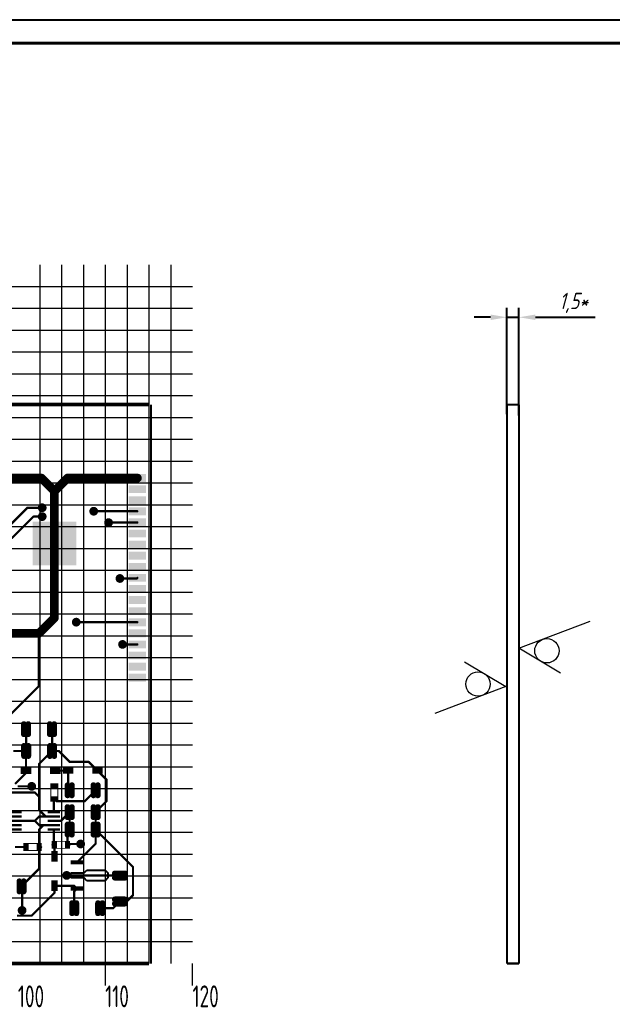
# Model space of a CAD drawing. Extents: x 1752 to 2593, y 74 to 668.
# Drawn here: x 2004.3 to 2131, y 456.5 to 667.6 of the extents above; entities that cross this region are included whole.
import ezdxf

# ---------------------------------------------------------------- set-up
doc = ezdxf.new("R2010")
doc.units = 0
doc.header["$MEASUREMENT"] = 0
doc.layers.get('0').update_dxf_attribs({"linetype": 'CONTINUOUS'})
doc.layers.get('DEFPOINTS').update_dxf_attribs({"linetype": 'CONTINUOUS'})
for name, color, linetype in [('3-размеры', 250, 'CONTINUOUS'), ('BottomSolder', 6, 'CONTINUOUS'), ('KeepOutLayer', 6, 'CONTINUOUS'), ('KONTUR', 7, 'CONTINUOUS'), ('TopLayer', 1, 'CONTINUOUS')]:
    doc.layers.add(name, color=color, linetype=linetype)
doc.layers.add('Основная', color=7, linetype='CONTINUOUS', lineweight=40)
doc.styles.add('ЕСКД', font='eskd15.shx', dxfattribs={"width": 0.8})
doc.styles.add('стиль1', font='romans.shx', dxfattribs={"width": 0.75, "oblique": 15, "height": 3.5})
doc.dimstyles.new('ISO-25', dxfattribs={"dimtxt": 3.5, "dimasz": 3.5, "dimexe": 2, "dimexo": 0, "dimgap": 1, "dimtad": 1, "dimtoh": 1, "dimdec": 0, "dimtxsty": 'Standard', "dimcen": 2.5, "dimadec": 0, "dimazin": 0, "dimtfac": 1, "dimtdec": 0, "dimtmove": 0, "dimatfit": 3, "dimldrblk": 'DOTSMALL', "dimfxl": 1, "dimarcsym": 0})

# ---------------------------------------------------------------- blocks, each defined once
blk = doc.blocks.new('*D142')
at = {"color": 0, "lineweight": -2, "transparency": 16777216}
for p, q in [((2108.47, 583.23), (2108.47, 605.97)), ((2111.04, 583), (2111.04, 605.97)), ((2104.97, 603.97), (2101.47, 603.97)), ((2108.47, 603.97), (2111.04, 603.97)), ((2114.54, 603.97), (2127.34, 603.97))]:
    blk.add_line(p, q, dxfattribs=at)
at = {"color": 0, "transparency": 16777216}
for points in [[(2104.97, 604.55), (2104.97, 603.38), (2108.47, 603.97)], [(2114.54, 604.55), (2114.54, 603.38), (2111.04, 603.97)]]:
    blk.add_solid(points, dxfattribs=at)
at = {"layer": 'DEFPOINTS', "color": 0, "transparency": 16777216}
for p in [(2111.04, 603.97), (2108.47, 583.23), (2111.04, 583)]:
    blk.add_point(p, dxfattribs=at)
at = {"color": 0, "transparency": 16777216, "insert": (2122.69, 607.05), "char_height": 3.5, "attachment_point": 5, "style": 'стиль1'}
blk.add_mtext('1,5*', dxfattribs=at)
blk = doc.blocks.new('_DotSmall')
at = {"color": 0, "linetype": 'ByBlock', "const_width": 0.5}
blk.add_lwpolyline([(-0.0625, 0, 1), (0.0625, 0, 1)], format="xyb", close=True, dxfattribs=at)
blk = doc.blocks.new('CAP3216X125N_10')
at = {"layer": 'TopLayer', "const_width": 0.31}
for points in [[(-1.9, 0.6, 1), (-1.59, 0.6, 1)], [(-1.38, 0.6, 1), (-1.07, 0.6, 1)], [(1.07, 0.6, 1), (1.38, 0.6, 1)], [(1.59, 0.6, 1), (1.9, 0.6, 1)], [(-1.9, -0.6, 1), (-1.59, -0.6, 1)], [(-1.38, -0.6, 1), (-1.07, -0.6, 1)], [(1.07, -0.6, 1), (1.38, -0.6, 1)], [(1.59, -0.6, 1), (1.9, -0.6, 1)]]:
    blk.add_lwpolyline(points, format="xyb", close=True, dxfattribs=at)
at = {"layer": 'TopLayer'}
for points in [[(-0.91, -0.6), (-0.91, 0.6), (-2.06, -0.6), (-2.06, 0.6)], [(-1.22, -0.91), (-1.22, 0.91), (-1.75, -0.91), (-1.75, 0.91)], [(2.06, -0.6), (2.06, 0.6), (0.91, -0.6), (0.91, 0.6)], [(1.75, -0.91), (1.75, 0.91), (1.22, -0.91), (1.22, 0.91)]]:
    blk.add_solid(points, dxfattribs=at)
blk = doc.blocks.new('CAP3216X125N_14')
at = {"layer": 'TopLayer', "const_width": 0.31}
for points in [[(-1.9, 0.6, 1), (-1.59, 0.6, 1)], [(-1.38, 0.6, 1), (-1.07, 0.6, 1)], [(1.07, 0.6, 1), (1.38, 0.6, 1)], [(1.59, 0.6, 1), (1.9, 0.6, 1)], [(-1.9, -0.6, 1), (-1.59, -0.6, 1)], [(-1.38, -0.6, 1), (-1.07, -0.6, 1)], [(1.07, -0.6, 1), (1.38, -0.6, 1)], [(1.59, -0.6, 1), (1.9, -0.6, 1)]]:
    blk.add_lwpolyline(points, format="xyb", close=True, dxfattribs=at)
at = {"layer": 'TopLayer'}
for points in [[(-0.91, -0.6), (-0.91, 0.6), (-2.06, -0.6), (-2.06, 0.6)], [(-1.22, -0.91), (-1.22, 0.91), (-1.75, -0.91), (-1.75, 0.91)], [(2.06, -0.6), (2.06, 0.6), (0.91, -0.6), (0.91, 0.6)], [(1.75, -0.91), (1.75, 0.91), (1.22, -0.91), (1.22, 0.91)]]:
    blk.add_solid(points, dxfattribs=at)
blk = doc.blocks.new('CAP3216X125N_20')
at = {"layer": 'TopLayer', "const_width": 0.31}
for points in [[(-1.9, 0.6, 1), (-1.59, 0.6, 1)], [(-1.38, 0.6, 1), (-1.07, 0.6, 1)], [(1.07, 0.6, 1), (1.38, 0.6, 1)], [(1.59, 0.6, 1), (1.9, 0.6, 1)], [(-1.9, -0.6, 1), (-1.59, -0.6, 1)], [(-1.38, -0.6, 1), (-1.07, -0.6, 1)], [(1.07, -0.6, 1), (1.38, -0.6, 1)], [(1.59, -0.6, 1), (1.9, -0.6, 1)]]:
    blk.add_lwpolyline(points, format="xyb", close=True, dxfattribs=at)
at = {"layer": 'TopLayer'}
for points in [[(-0.91, -0.6), (-0.91, 0.6), (-2.06, -0.6), (-2.06, 0.6)], [(-1.22, -0.91), (-1.22, 0.91), (-1.75, -0.91), (-1.75, 0.91)], [(2.06, -0.6), (2.06, 0.6), (0.91, -0.6), (0.91, 0.6)], [(1.75, -0.91), (1.75, 0.91), (1.22, -0.91), (1.22, 0.91)]]:
    blk.add_solid(points, dxfattribs=at)
blk = doc.blocks.new('CAP3216X125N_27')
at = {"layer": 'TopLayer', "const_width": 0.31}
for points in [[(-1.9, 0.6, 1), (-1.59, 0.6, 1)], [(-1.38, 0.6, 1), (-1.07, 0.6, 1)], [(1.07, 0.6, 1), (1.38, 0.6, 1)], [(1.59, 0.6, 1), (1.9, 0.6, 1)], [(-1.9, -0.6, 1), (-1.59, -0.6, 1)], [(-1.38, -0.6, 1), (-1.07, -0.6, 1)], [(1.07, -0.6, 1), (1.38, -0.6, 1)], [(1.59, -0.6, 1), (1.9, -0.6, 1)]]:
    blk.add_lwpolyline(points, format="xyb", close=True, dxfattribs=at)
at = {"layer": 'TopLayer'}
for points in [[(-0.91, -0.6), (-0.91, 0.6), (-2.06, -0.6), (-2.06, 0.6)], [(-1.22, -0.91), (-1.22, 0.91), (-1.75, -0.91), (-1.75, 0.91)], [(2.06, -0.6), (2.06, 0.6), (0.91, -0.6), (0.91, 0.6)], [(1.75, -0.91), (1.75, 0.91), (1.22, -0.91), (1.22, 0.91)]]:
    blk.add_solid(points, dxfattribs=at)
blk = doc.blocks.new('CAP3216X125N_28')
at = {"layer": 'TopLayer', "const_width": 0.31}
for points in [[(-1.9, 0.6, 1), (-1.59, 0.6, 1)], [(-1.38, 0.6, 1), (-1.07, 0.6, 1)], [(1.07, 0.6, 1), (1.38, 0.6, 1)], [(1.59, 0.6, 1), (1.9, 0.6, 1)], [(-1.9, -0.6, 1), (-1.59, -0.6, 1)], [(-1.38, -0.6, 1), (-1.07, -0.6, 1)], [(1.07, -0.6, 1), (1.38, -0.6, 1)], [(1.59, -0.6, 1), (1.9, -0.6, 1)]]:
    blk.add_lwpolyline(points, format="xyb", close=True, dxfattribs=at)
at = {"layer": 'TopLayer'}
for points in [[(-0.91, -0.6), (-0.91, 0.6), (-2.06, -0.6), (-2.06, 0.6)], [(-1.22, -0.91), (-1.22, 0.91), (-1.75, -0.91), (-1.75, 0.91)], [(2.06, -0.6), (2.06, 0.6), (0.91, -0.6), (0.91, 0.6)], [(1.75, -0.91), (1.75, 0.91), (1.22, -0.91), (1.22, 0.91)]]:
    blk.add_solid(points, dxfattribs=at)
blk = doc.blocks.new('CAP3216X125N_33')
at = {"layer": 'TopLayer', "const_width": 0.31}
for points in [[(-1.9, 0.6, 1), (-1.59, 0.6, 1)], [(-1.38, 0.6, 1), (-1.07, 0.6, 1)], [(1.07, 0.6, 1), (1.38, 0.6, 1)], [(1.59, 0.6, 1), (1.9, 0.6, 1)], [(-1.9, -0.6, 1), (-1.59, -0.6, 1)], [(-1.38, -0.6, 1), (-1.07, -0.6, 1)], [(1.07, -0.6, 1), (1.38, -0.6, 1)], [(1.59, -0.6, 1), (1.9, -0.6, 1)]]:
    blk.add_lwpolyline(points, format="xyb", close=True, dxfattribs=at)
at = {"layer": 'TopLayer'}
for points in [[(-0.91, -0.6), (-0.91, 0.6), (-2.06, -0.6), (-2.06, 0.6)], [(-1.22, -0.91), (-1.22, 0.91), (-1.75, -0.91), (-1.75, 0.91)], [(2.06, -0.6), (2.06, 0.6), (0.91, -0.6), (0.91, 0.6)], [(1.75, -0.91), (1.75, 0.91), (1.22, -0.91), (1.22, 0.91)]]:
    blk.add_solid(points, dxfattribs=at)
blk = doc.blocks.new('CAP3216X125N_34')
at = {"layer": 'TopLayer', "const_width": 0.31}
for points in [[(-1.9, 0.6, 1), (-1.59, 0.6, 1)], [(-1.38, 0.6, 1), (-1.07, 0.6, 1)], [(1.07, 0.6, 1), (1.38, 0.6, 1)], [(1.59, 0.6, 1), (1.9, 0.6, 1)], [(-1.9, -0.6, 1), (-1.59, -0.6, 1)], [(-1.38, -0.6, 1), (-1.07, -0.6, 1)], [(1.07, -0.6, 1), (1.38, -0.6, 1)], [(1.59, -0.6, 1), (1.9, -0.6, 1)]]:
    blk.add_lwpolyline(points, format="xyb", close=True, dxfattribs=at)
at = {"layer": 'TopLayer'}
for points in [[(-0.91, -0.6), (-0.91, 0.6), (-2.06, -0.6), (-2.06, 0.6)], [(-1.22, -0.91), (-1.22, 0.91), (-1.75, -0.91), (-1.75, 0.91)], [(2.06, -0.6), (2.06, 0.6), (0.91, -0.6), (0.91, 0.6)], [(1.75, -0.91), (1.75, 0.91), (1.22, -0.91), (1.22, 0.91)]]:
    blk.add_solid(points, dxfattribs=at)
blk = doc.blocks.new('CAP3216X125N_36')
at = {"layer": 'TopLayer', "const_width": 0.31}
for points in [[(-1.9, 0.6, 1), (-1.59, 0.6, 1)], [(-1.38, 0.6, 1), (-1.07, 0.6, 1)], [(1.07, 0.6, 1), (1.38, 0.6, 1)], [(1.59, 0.6, 1), (1.9, 0.6, 1)], [(-1.9, -0.6, 1), (-1.59, -0.6, 1)], [(-1.38, -0.6, 1), (-1.07, -0.6, 1)], [(1.07, -0.6, 1), (1.38, -0.6, 1)], [(1.59, -0.6, 1), (1.9, -0.6, 1)]]:
    blk.add_lwpolyline(points, format="xyb", close=True, dxfattribs=at)
at = {"layer": 'TopLayer'}
for points in [[(-0.91, -0.6), (-0.91, 0.6), (-2.06, -0.6), (-2.06, 0.6)], [(-1.22, -0.91), (-1.22, 0.91), (-1.75, -0.91), (-1.75, 0.91)], [(2.06, -0.6), (2.06, 0.6), (0.91, -0.6), (0.91, 0.6)], [(1.75, -0.91), (1.75, 0.91), (1.22, -0.91), (1.22, 0.91)]]:
    blk.add_solid(points, dxfattribs=at)
blk = doc.blocks.new('REG_MCP1702T_3302E_MB_49')
at = {"layer": 'TopLayer'}
for p, q in [((-2.13, -0.28), (-2.13, 0.28)), ((-2.13, 0.28), (-0.6, 0.28)), ((-0.6, 0.28), (-0.28, 0.6)), ((-0.28, 0.6), (1.81, 0.6)), ((1.81, 0.6), (2.12, 0.28)), ((2.12, 0.28), (2.12, -0.28)), ((-0.6, -0.28), (-2.13, -0.28)), ((-0.28, -0.6), (-0.6, -0.28)), ((1.81, -0.6), (-0.28, -0.6)), ((2.12, -0.28), (1.81, -0.6))]:
    blk.add_line(p, q, dxfattribs=at)
for points in [[(-2.13, 1.74), (-2.13, 1.26), (-0.73, 1.74), (-0.73, 1.26)], [(-2.13, 0.28), (-2.13, -0.28), (-0.6, 0.28), (-0.6, -0.28)], [(-2.13, -1.26), (-2.13, -1.74), (-0.73, -1.26), (-0.73, -1.74)]]:
    blk.add_solid(points, dxfattribs=at)
blk = doc.blocks.new('XCVR_ESP32_WROVER_53')
at = {"layer": 'TopLayer'}
for points in [[(-9.5, 7.81), (-7.5, 7.81), (-9.5, 8.71), (-7.5, 8.71)], [(7.5, 7.81), (9.5, 7.81), (7.5, 8.71), (9.5, 8.71)], [(-9.5, 6.54), (-7.5, 6.54), (-9.5, 7.44), (-7.5, 7.44)], [(7.5, 6.54), (9.5, 6.54), (7.5, 7.44), (9.5, 7.44)], [(-9.5, 5.27), (-7.5, 5.27), (-9.5, 6.17), (-7.5, 6.17)], [(7.5, 5.27), (9.5, 5.27), (7.5, 6.17), (9.5, 6.17)], [(-9.5, 4), (-7.5, 4), (-9.5, 4.9), (-7.5, 4.9)], [(7.5, 4), (9.5, 4), (7.5, 4.9), (9.5, 4.9)], [(-9.5, 2.73), (-7.5, 2.73), (-9.5, 3.63), (-7.5, 3.63)], [(7.5, 2.73), (9.5, 2.73), (7.5, 3.63), (9.5, 3.63)], [(-9.5, 1.46), (-7.5, 1.46), (-9.5, 2.36), (-7.5, 2.36)], [(-3.5, -1.74), (1.5, -1.74), (-3.5, 3.26), (1.5, 3.26)], [(7.5, 1.46), (9.5, 1.46), (7.5, 2.36), (9.5, 2.36)], [(-9.5, 0.19), (-7.5, 0.19), (-9.5, 1.09), (-7.5, 1.09)], [(7.5, 0.19), (9.5, 0.19), (7.5, 1.09), (9.5, 1.09)], [(-9.5, -1.08), (-7.5, -1.08), (-9.5, -0.18), (-7.5, -0.18)], [(7.5, -1.08), (9.5, -1.08), (7.5, -0.18), (9.5, -0.18)], [(-9.5, -2.35), (-7.5, -2.35), (-9.5, -1.45), (-7.5, -1.45)], [(7.5, -2.35), (9.5, -2.35), (7.5, -1.45), (9.5, -1.45)], [(-9.5, -3.62), (-7.5, -3.62), (-9.5, -2.72), (-7.5, -2.72)], [(7.5, -3.62), (9.5, -3.62), (7.5, -2.72), (9.5, -2.72)], [(-9.5, -4.89), (-7.5, -4.89), (-9.5, -3.99), (-7.5, -3.99)], [(7.5, -4.89), (9.5, -4.89), (7.5, -3.99), (9.5, -3.99)], [(-9.5, -6.16), (-7.5, -6.16), (-9.5, -5.26), (-7.5, -5.26)], [(7.5, -6.16), (9.5, -6.16), (7.5, -5.26), (9.5, -5.26)], [(-9.5, -7.43), (-7.5, -7.43), (-9.5, -6.53), (-7.5, -6.53)], [(7.5, -7.43), (9.5, -7.43), (7.5, -6.53), (9.5, -6.53)], [(-9.5, -8.7), (-7.5, -8.7), (-9.5, -7.8), (-7.5, -7.8)], [(7.5, -8.7), (9.5, -8.7), (7.5, -7.8), (9.5, -7.8)], [(-9.5, -9.97), (-7.5, -9.97), (-9.5, -9.07), (-7.5, -9.07)], [(7.5, -9.97), (9.5, -9.97), (7.5, -9.07), (9.5, -9.07)], [(-9.5, -11.24), (-7.5, -11.24), (-9.5, -10.34), (-7.5, -10.34)], [(7.5, -11.24), (9.5, -11.24), (7.5, -10.34), (9.5, -10.34)], [(-9.5, -12.51), (-7.5, -12.51), (-9.5, -11.61), (-7.5, -11.61)], [(7.5, -12.51), (9.5, -12.51), (7.5, -11.61), (9.5, -11.61)], [(-9.5, -13.78), (-7.5, -13.78), (-9.5, -12.88), (-7.5, -12.88)], [(7.5, -13.78), (9.5, -13.78), (7.5, -12.88), (9.5, -12.88)], [(-9.5, -15.05), (-7.5, -15.05), (-9.5, -14.15), (-7.5, -14.15)], [(7.5, -15.05), (9.5, -15.05), (7.5, -14.15), (9.5, -14.15)]]:
    blk.add_solid(points, dxfattribs=at)
blk = doc.blocks.new('MSOP_10_MS_55')
at = {"layer": 'TopLayer'}
for points in [[(-2.88, 0.86), (-1.49, 0.86), (-2.88, 1.14), (-1.49, 1.14)], [(1.49, 0.86), (2.88, 0.86), (1.49, 1.14), (2.88, 1.14)], [(-2.88, 0.36), (-1.49, 0.36), (-2.88, 0.64), (-1.49, 0.64)], [(-2.88, -0.14), (-1.49, -0.14), (-2.88, 0.14), (-1.49, 0.14)], [(1.49, 0.36), (2.88, 0.36), (1.49, 0.64), (2.88, 0.64)], [(1.49, -0.14), (2.88, -0.14), (1.49, 0.14), (2.88, 0.14)], [(-2.88, -0.64), (-1.49, -0.64), (-2.88, -0.36), (-1.49, -0.36)], [(-2.88, -1.14), (-1.49, -1.14), (-2.88, -0.86), (-1.49, -0.86)], [(1.49, -0.64), (2.88, -0.64), (1.49, -0.36), (2.88, -0.36)], [(1.49, -1.14), (2.88, -1.14), (1.49, -0.86), (2.88, -0.86)]]:
    blk.add_solid(points, dxfattribs=at)
blk = doc.blocks.new('___0603_64')
at = {"layer": 'KeepOutLayer', "const_width": 0.1}
for points in [[(-0.8, -0.4), (-0.8, 0.4)], [(0.8, 0.4), (-0.8, 0.4)], [(0.8, -0.4), (0.8, 0.4)], [(0.8, -0.4), (-0.8, -0.4)]]:
    blk.add_lwpolyline(points, dxfattribs=at)
at = {"layer": 'KeepOutLayer', "const_width": 0.05}
for points in [[(-0.83, 0.4, 1), (-0.78, 0.4, 1)], [(-0.83, 0.4, 1), (-0.78, 0.4, 1)], [(0.77, 0.4, 1), (0.82, 0.4, 1)], [(0.77, 0.4, 1), (0.82, 0.4, 1)], [(-0.83, -0.4, 1), (-0.78, -0.4, 1)], [(-0.83, -0.4, 1), (-0.78, -0.4, 1)], [(0.77, -0.4, 1), (0.82, -0.4, 1)], [(0.77, -0.4, 1), (0.82, -0.4, 1)]]:
    blk.add_lwpolyline(points, format="xyb", close=True, dxfattribs=at)
at = {"layer": 'TopLayer'}
for points in [[(-1.05, -0.45), (-0.45, -0.45), (-1.05, 0.45), (-0.45, 0.45)], [(0.45, -0.45), (1.05, -0.45), (0.45, 0.45), (1.05, 0.45)]]:
    blk.add_solid(points, dxfattribs=at)
blk = doc.blocks.new('___0603_67')
at = {"layer": 'KeepOutLayer', "const_width": 0.1}
for points in [[(-0.8, 0.4), (-0.8, -0.4)], [(0.8, 0.4), (-0.8, 0.4)], [(0.8, 0.4), (0.8, -0.4)], [(0.8, -0.4), (-0.8, -0.4)]]:
    blk.add_lwpolyline(points, dxfattribs=at)
at = {"layer": 'KeepOutLayer', "const_width": 0.05}
for points in [[(-0.82, 0.4, 1), (-0.77, 0.4, 1)], [(-0.82, 0.4, 1), (-0.77, 0.4, 1)], [(0.78, 0.4, 1), (0.83, 0.4, 1)], [(0.78, 0.4, 1), (0.83, 0.4, 1)], [(-0.82, -0.4, 1), (-0.77, -0.4, 1)], [(-0.82, -0.4, 1), (-0.77, -0.4, 1)], [(0.78, -0.4, 1), (0.83, -0.4, 1)], [(0.78, -0.4, 1), (0.83, -0.4, 1)]]:
    blk.add_lwpolyline(points, format="xyb", close=True, dxfattribs=at)
at = {"layer": 'TopLayer'}
for points in [[(-1.05, -0.45), (-0.45, -0.45), (-1.05, 0.45), (-0.45, 0.45)], [(0.45, -0.45), (1.05, -0.45), (0.45, 0.45), (1.05, 0.45)]]:
    blk.add_solid(points, dxfattribs=at)
blk = doc.blocks.new('___0603_77')
at = {"layer": 'KeepOutLayer', "const_width": 0.1}
for points in [[(-0.8, -0.4), (-0.8, 0.4)], [(-0.8, 0.4), (0.8, 0.4)], [(0.8, -0.4), (0.8, 0.4)], [(-0.8, -0.4), (0.8, -0.4)]]:
    blk.add_lwpolyline(points, dxfattribs=at)
at = {"layer": 'KeepOutLayer', "const_width": 0.05}
for points in [[(-0.83, 0.4, 1), (-0.78, 0.4, 1)], [(-0.83, 0.4, 1), (-0.78, 0.4, 1)], [(0.77, 0.4, 1), (0.82, 0.4, 1)], [(0.77, 0.4, 1), (0.82, 0.4, 1)], [(-0.83, -0.4, 1), (-0.78, -0.4, 1)], [(-0.83, -0.4, 1), (-0.78, -0.4, 1)], [(0.77, -0.4, 1), (0.82, -0.4, 1)], [(0.77, -0.4, 1), (0.82, -0.4, 1)]]:
    blk.add_lwpolyline(points, format="xyb", close=True, dxfattribs=at)
at = {"layer": 'TopLayer'}
for points in [[(-1.05, -0.45), (-0.45, -0.45), (-1.05, 0.45), (-0.45, 0.45)], [(0.45, -0.45), (1.05, -0.45), (0.45, 0.45), (1.05, 0.45)]]:
    blk.add_solid(points, dxfattribs=at)
blk = doc.blocks.new('SOD3715X145N_109')
at = {"layer": 'TopLayer'}
for points in [[(-2.29, -0.37), (-1.08, -0.37), (-2.29, 0.36), (-1.08, 0.36)], [(1.07, -0.37), (2.28, -0.37), (1.07, 0.36), (2.28, 0.36)]]:
    blk.add_solid(points, dxfattribs=at)
blk = doc.blocks.new('SOD3715X145N_110')
at = {"layer": 'TopLayer'}
for points in [[(-2.29, -0.37), (-1.08, -0.37), (-2.29, 0.36), (-1.08, 0.36)], [(1.07, -0.37), (2.28, -0.37), (1.07, 0.36), (2.28, 0.36)]]:
    blk.add_solid(points, dxfattribs=at)
blk = doc.blocks.new('SOD3715X145N_111')
at = {"layer": 'TopLayer'}
for points in [[(-2.28, -0.36), (-1.07, -0.36), (-2.28, 0.37), (-1.07, 0.37)], [(1.08, -0.36), (2.29, -0.36), (1.08, 0.37), (2.29, 0.37)]]:
    blk.add_solid(points, dxfattribs=at)

msp = doc.modelspace()

# ---------------------------------------------------------------- linework, layer by layer
at = {"lineweight": 9}
for p, q in [((2008.57, 615.167), (2008.57, 465.809)), ((2013.237, 615.167), (2013.237, 465.809)), ((2017.905, 615.167), (2017.905, 465.809)), ((2022.572, 615.167), (2022.572, 461.142)), ((2027.24, 615.167), (2027.24, 465.809)), ((2031.907, 615.167), (2031.907, 465.809)), ((2036.575, 615.167), (2036.575, 465.809)), ((2041.242, 610.5), (1854.544, 610.5)), ((2041.242, 605.833), (1854.544, 605.833)), ((2041.242, 601.165), (1854.544, 601.165)), ((2041.242, 596.498), (1849.877, 596.498)), ((2041.242, 591.83), (1854.544, 591.83)), ((2041.242, 587.163), (1854.544, 587.163)), ((2041.242, 582.495), (1854.544, 582.495)), ((2041.242, 577.828), (1849.877, 577.828)), ((2041.242, 573.16), (1854.544, 573.16)), ((2041.242, 568.493), (1854.544, 568.493)), ((2041.242, 563.826), (1854.544, 563.826)), ((2041.242, 559.158), (1849.877, 559.158)), ((2041.242, 554.491), (1854.544, 554.491)), ((2041.242, 549.823), (1854.544, 549.823)), ((2041.242, 545.156), (1854.544, 545.156)), ((2041.242, 540.488), (1849.877, 540.488)), ((2041.242, 535.821), (1854.544, 535.821)), ((2041.242, 531.153), (1854.544, 531.153)), ((2041.242, 526.486), (1854.544, 526.486)), ((2041.242, 521.819), (1849.877, 521.819)), ((2041.242, 517.151), (1854.544, 517.151)), ((2041.242, 512.484), (1854.544, 512.484)), ((2041.242, 507.816), (1854.544, 507.816)), ((2041.242, 503.149), (1849.877, 503.149)), ((2041.242, 498.481), (1854.544, 498.481)), ((2041.242, 493.814), (1854.544, 493.814)), ((2041.242, 489.146), (1854.544, 489.146)), ((2041.242, 484.479), (1849.877, 484.479)), ((2041.242, 479.812), (1854.544, 479.812)), ((2041.242, 475.144), (1854.544, 475.144)), ((2041.242, 470.477), (1854.544, 470.477)), ((2041.242, 461.142), (2041.242, 465.809))]:
    msp.add_line(p, q, dxfattribs=at)
at = {"layer": '3-размеры', "lineweight": 9}
for p, q in [((2111.038, 533.211), (2126.247, 538.977)), ((2119.902, 527.916), (2111.038, 533.211)), ((2099.374, 530.322), (2108.237, 525.027)), ((2108.237, 525.027), (2093.028, 519.261))]:
    msp.add_line(p, q, dxfattribs=at)
for centre in [(2117.007, 532.68), (2102.269, 525.558)]:
    msp.add_circle(centre, 2.6, dxfattribs=at)
at = {"layer": 'BottomSolder', "const_width": 0.936}
for points in [[(2008.64, 563.252, 1), (2009.577, 563.252, 1)], [(2008.64, 561.358, 1), (2009.577, 561.358, 1)], [(2019.656, 562.505, 1), (2020.592, 562.505, 1)], [(2022.829, 560.078, 1), (2023.766, 560.078, 1)], [(2025.257, 548.129, 1), (2026.193, 548.129, 1)], [(2015.922, 538.794, 1), (2016.858, 538.794, 1)], [(2025.817, 534.033, 1), (2026.753, 534.033, 1)], [(2006.4, 503.695, 1), (2007.337, 503.695, 1)], [(2016.855, 491.373, 1), (2017.792, 491.373, 1)], [(2013.868, 484.652, 1), (2014.805, 484.652, 1)], [(2004.346, 477.184, 1), (2005.283, 477.184, 1)]]:
    msp.add_lwpolyline(points, format="xyb", close=True, dxfattribs=at)
at = {"layer": 'KeepOutLayer', "lineweight": 50}
for p, q in [((1817.442, 585.296), (2031.907, 585.296)), ((1817.442, 465.809), (2031.907, 465.809))]:
    msp.add_line(p, q, dxfattribs=at)
at = {"layer": 'KeepOutLayer', "lineweight": 50, "const_width": 0.474}
msp.add_lwpolyline([(2032.381, 465.809), (2032.381, 585.296)], dxfattribs=at)
at = {"layer": 'KeepOutLayer', "const_width": 0.474}
for points in [[(2108.475, 465.809), (2108.475, 585.296)], [(2108.475, 585.296), (2111.038, 585.296)], [(2111.038, 465.809), (2111.038, 585.296)], [(2108.475, 465.809), (2111.038, 465.809)]]:
    msp.add_lwpolyline(points, dxfattribs=at)
at = {"layer": 'KONTUR'}
msp.add_line((1751.538, 667.57), (2592.538, 667.57), dxfattribs=at)
at = {"layer": 'TopLayer'}
for points, const_width in [([(1997.72, 569.599), (2008.922, 569.599)], 1.867), ([(2008.922, 569.599), (2011.722, 566.799)], 1.867), ([(2011.722, 566.799), (2014.523, 569.599)], 1.867), ([(2014.523, 569.599), (2029.459, 569.599)], 1.867), ([(2029.459, 569.599), (2029.459, 569.599)], 0.474), ([(2011.722, 555.597), (2011.722, 566.799)], 1.867), ([(2000.894, 558.211), (2005.935, 563.252)], 0.474), ([(2002.574, 556.717), (2007.215, 561.358)], 0.474), ([(2005.935, 563.252), (2009.109, 563.252)], 0.474), ([(2007.215, 561.358), (2009.109, 561.358)], 0.474), ([(2020.124, 562.505), (2029.44, 562.505)], 0.474), ([(2029.44, 562.505), (2029.459, 562.486)], 0.474), ([(2023.298, 560.078), (2029.421, 560.078)], 0.474), ([(2029.421, 560.078), (2029.459, 560.115)], 0.474), ([(2011.722, 539.728), (2011.722, 555.597)], 1.867), ([(2025.725, 548.129), (2029.328, 548.129)], 0.474), ([(2029.328, 548.129), (2029.459, 548.26)], 0.474), ([(2008.399, 536.405), (2011.722, 539.728)], 1.867), ([(2016.39, 538.794), (2029.44, 538.794)], 0.474), ([(2029.44, 538.794), (2029.459, 538.776)], 0.474), ([(1997.72, 536.405), (2008.399, 536.405)], 1.867), ([(2008.399, 525.109), (2008.399, 536.405)], 0.474), ([(2026.285, 534.033), (2029.459, 534.033)], 0.474), ([(1999.214, 515.924), (2008.399, 525.109)], 0.474), ([(2005.655, 515.924), (2005.683, 515.896)], 0.474), ([(2005.683, 511.256), (2005.683, 515.896)], 0.474), ([(2011.2, 515.924), (2011.228, 515.896)], 0.474), ([(2011.228, 511.256), (2011.228, 515.896)], 0.474), ([(2002.966, 511.256), (2005.683, 511.256)], 0.474), ([(2005.655, 511.228), (2005.683, 511.256)], 0.474), ([(2005.655, 507.056), (2005.655, 511.228)], 0.474), ([(2008.456, 508.485), (2011.228, 511.256)], 0.474), ([(2011.228, 511.256), (2012.656, 511.256)], 0.474), ([(2012.656, 511.256), (2014.99, 508.923)], 0.474), ([(2014.99, 508.923), (2019.06, 508.923)], 0.474), ([(2019.06, 508.923), (2020.927, 507.056)], 0.474), ([(2003.321, 504.212), (2005.655, 506.546)], 0.474), ([(2005.655, 506.546), (2005.655, 507.056)], 0.474), ([(2008.456, 498.654), (2008.456, 508.485)], 0.474), ([(2011.928, 507.056), (2014.654, 507.056)], 0.474), ([(2014.654, 503.191), (2014.654, 507.056)], 0.474), ([(2020.927, 507.056), (2022.868, 505.114)], 0.474), ([(2008.455, 501.455), (2008.455, 505.842)], 0.474), ([(2022.868, 500.521), (2022.868, 505.114)], 0.474), ([(2001.921, 502.388), (2007.522, 502.388)], 0.474), ([(2003.838, 503.695), (2006.868, 503.695)], 0.474), ([(2007.522, 502.388), (2008.455, 501.455)], 0.474), ([(2014.654, 503.191), (2014.99, 502.855)], 0.474), ([(2018.201, 500.521), (2020.535, 502.855)], 0.474), ([(2011.6, 500.442), (2011.722, 500.564)], 0.474), ([(2011.6, 498.189), (2011.6, 500.442)], 0.474), ([(2011.722, 500.988), (2012.189, 500.521)], 0.474), ([(2012.189, 500.521), (2018.201, 500.521)], 0.474), ([(2020.535, 498.187), (2022.868, 500.521)], 0.474), ([(2008.456, 498.654), (2009.855, 497.255)], 0.474), ([(2008.739, 498.371), (2009.855, 497.255)], 0.474), ([(2013.123, 496.32), (2014.99, 498.187)], 0.474), ([(2014.99, 494.454), (2014.99, 498.187)], 0.474), ([(2020.535, 494.454), (2020.535, 498.187)], 0.474), ([(2003.444, 496.32), (2007.522, 496.32)], 0.474), ([(2007.522, 496.32), (2008.456, 497.255)], 0.474), ([(2007.522, 496.32), (2007.522, 496.32)], 0.474), ([(2007.522, 496.32), (2008.456, 495.386)], 0.474), ([(2008.456, 497.255), (2009.855, 497.255)], 0.474), ([(2009.855, 497.255), (2011.6, 497.255)], 0.474), ([(2009.855, 497.255), (2009.855, 497.254)], 0.474), ([(2009.855, 497.255), (2009.855, 497.255)], 0.474), ([(2009.855, 497.255), (2009.855, 497.254)], 0.474), ([(2011.6, 496.32), (2013.123, 496.32)], 0.474), ([(2008.455, 494.453), (2009.389, 495.386)], 0.474), ([(2008.455, 490.72), (2008.455, 494.453)], 0.474), ([(2008.456, 495.386), (2009.389, 495.386)], 0.474), ([(2009.389, 495.386), (2011.6, 495.386)], 0.474), ([(2011.6, 491.488), (2011.6, 494.452)], 0.474), ([(2014.523, 493.987), (2014.99, 494.454)], 0.474), ([(2014.523, 491.186), (2014.523, 493.987)], 0.474), ([(2020.535, 494.454), (2028.525, 486.463)], 0.474), ([(2020.535, 491.457), (2020.535, 494.454)], 0.474), ([(2003.321, 490.72), (2005.655, 490.72)], 0.474), ([(2008.455, 490.296), (2008.667, 490.508)], 0.474), ([(2008.455, 486.08), (2008.455, 490.296)], 0.474), ([(2008.667, 490.508), (2008.879, 490.72)], 0.474), ([(2008.667, 490.508), (2008.667, 490.508)], 0.474), ([(2011.299, 491.186), (2011.51, 491.398)], 0.474), ([(2011.299, 491.186), (2011.51, 491.398)], 0.474), ([(2011.299, 491.186), (2011.51, 491.398)], 0.474), ([(2011.299, 491.186), (2011.511, 490.974)], 0.474), ([(2011.299, 491.186), (2011.511, 490.974)], 0.474), ([(2011.299, 491.186), (2011.511, 490.974)], 0.474), ([(2011.51, 491.398), (2011.6, 491.488)], 0.474), ([(2011.51, 491.398), (2011.6, 491.488)], 0.474), ([(2011.51, 491.398), (2011.6, 491.488)], 0.474), ([(2011.511, 490.974), (2011.722, 490.763)], 0.474), ([(2011.722, 490.763), (2011.722, 491.186)], 0.474), ([(2011.722, 488.722), (2011.722, 490.763)], 0.474), ([(2011.722, 489.93), (2011.722, 490.763)], 0.474), ([(2011.722, 490.763), (2011.722, 490.763)], 0.474), ([(2014.947, 491.186), (2015.133, 491.373)], 0.474), ([(2015.133, 491.373), (2017.323, 491.373)], 0.474), ([(2016.53, 487.452), (2020.535, 491.457)], 0.474), ([(2004.693, 482.318), (2008.455, 486.08)], 0.474), ([(2028.525, 480.451), (2028.525, 486.463)], 0.474), ([(2014.336, 484.652), (2016.642, 484.652)], 0.474), ([(2016.642, 484.652), (2025.697, 484.652)], 0.474), ([(2025.697, 484.652), (2025.725, 484.624)], 0.474), ([(2004.693, 482.318), (2004.815, 482.197)], 0.474), ([(2004.815, 477.184), (2004.815, 482.197)], 0.474), ([(2011.722, 482.449), (2015.933, 482.449)], 0.474), ([(2011.722, 480.918), (2011.722, 482.449)], 0.474), ([(2015.933, 482.449), (2016.53, 481.851)], 0.474), ([(2015.951, 481.273), (2016.53, 481.851)], 0.474), ([(2015.951, 477.651), (2015.951, 481.273)], 0.474), ([(2006.868, 476.064), (2011.722, 480.918)], 0.474), ([(2025.865, 478.397), (2026.546, 479.079)], 0.474), ([(2026.546, 479.079), (2027.153, 479.079)], 0.474), ([(2027.153, 479.079), (2028.525, 480.451)], 0.474), ([(2021.496, 477.651), (2024.297, 477.651)], 0.474), ([(2024.297, 477.651), (2025.043, 478.397)], 0.474), ([(2025.043, 478.397), (2025.865, 478.397)], 0.474), ([(2003.694, 476.064), (2006.868, 476.064)], 0.474)]:
    msp.add_lwpolyline(points, dxfattribs=dict(at, const_width=const_width))
for points, const_width in [([(2008.455, 569.599, 1), (2009.389, 569.599, 1)], 0.933), ([(2008.455, 569.599, 1), (2009.389, 569.599, 1)], 0.933), ([(2014.056, 569.599, 1), (2014.99, 569.599, 1)], 0.933), ([(2014.056, 569.599, 1), (2014.99, 569.599, 1)], 0.933), ([(2028.992, 569.599, 1), (2029.926, 569.599, 1)], 0.933), ([(2029.34, 569.599, 1), (2029.577, 569.599, 1)], 0.237), ([(2029.34, 569.599, 1), (2029.577, 569.599, 1)], 0.237), ([(2011.256, 566.799, 1), (2012.189, 566.799, 1)], 0.933), ([(2011.256, 566.799, 1), (2012.189, 566.799, 1)], 0.933), ([(2011.256, 566.799, 1), (2012.189, 566.799, 1)], 0.933), ([(2008.735, 563.252, 1), (2009.482, 563.252, 1)], 0.747), ([(2005.816, 563.252, 1), (2006.053, 563.252, 1)], 0.237), ([(2005.816, 563.252, 1), (2006.053, 563.252, 1)], 0.237), ([(2007.097, 561.358, 1), (2007.334, 561.358, 1)], 0.237), ([(2007.097, 561.358, 1), (2007.334, 561.358, 1)], 0.237), ([(2008.735, 561.358, 1), (2009.482, 561.358, 1)], 0.747), ([(2008.99, 563.252, 1), (2009.227, 563.252, 1)], 0.237), ([(2008.99, 561.358, 1), (2009.227, 561.358, 1)], 0.237), ([(2019.751, 562.505, 1), (2020.497, 562.505, 1)], 0.747), ([(2020.005, 562.505, 1), (2020.242, 562.505, 1)], 0.237), ([(2029.322, 562.505, 1), (2029.559, 562.505, 1)], 0.237), ([(2029.322, 562.505, 1), (2029.559, 562.505, 1)], 0.237), ([(2029.34, 562.486, 1), (2029.577, 562.486, 1)], 0.237), ([(2022.924, 560.078, 1), (2023.671, 560.078, 1)], 0.747), ([(2023.179, 560.078, 1), (2023.416, 560.078, 1)], 0.237), ([(2029.303, 560.078, 1), (2029.54, 560.078, 1)], 0.237), ([(2029.303, 560.078, 1), (2029.54, 560.078, 1)], 0.237), ([(2029.34, 560.115, 1), (2029.577, 560.115, 1)], 0.237), ([(2011.256, 555.597, 1), (2012.189, 555.597, 1)], 0.933), ([(2011.256, 555.597, 1), (2012.189, 555.597, 1)], 0.933), ([(2025.351, 548.129, 1), (2026.098, 548.129, 1)], 0.747), ([(2025.606, 548.129, 1), (2025.843, 548.129, 1)], 0.237), ([(2029.21, 548.129, 1), (2029.447, 548.129, 1)], 0.237), ([(2029.21, 548.129, 1), (2029.447, 548.129, 1)], 0.237), ([(2029.34, 548.26, 1), (2029.577, 548.26, 1)], 0.237), ([(2011.256, 539.728, 1), (2012.189, 539.728, 1)], 0.933), ([(2011.256, 539.728, 1), (2012.189, 539.728, 1)], 0.933), ([(2016.016, 538.794, 1), (2016.763, 538.794, 1)], 0.747), ([(2016.271, 538.794, 1), (2016.508, 538.794, 1)], 0.237), ([(2029.322, 538.794, 1), (2029.559, 538.794, 1)], 0.237), ([(2029.322, 538.794, 1), (2029.559, 538.794, 1)], 0.237), ([(2029.34, 538.776, 1), (2029.577, 538.776, 1)], 0.237), ([(2007.933, 536.405, 1), (2008.866, 536.405, 1)], 0.933), ([(2007.933, 536.405, 1), (2008.866, 536.405, 1)], 0.933), ([(2008.281, 536.405, 1), (2008.518, 536.405, 1)], 0.237), ([(2025.911, 534.033, 1), (2026.658, 534.033, 1)], 0.747), ([(2026.166, 534.033, 1), (2026.403, 534.033, 1)], 0.237), ([(2029.34, 534.033, 1), (2029.577, 534.033, 1)], 0.237), ([(2008.281, 525.109, 1), (2008.518, 525.109, 1)], 0.237), ([(2008.281, 525.109, 1), (2008.518, 525.109, 1)], 0.237), ([(2005.536, 515.924, 1), (2005.773, 515.924, 1)], 0.237), ([(2005.564, 515.896, 1), (2005.801, 515.896, 1)], 0.237), ([(2005.564, 515.896, 1), (2005.801, 515.896, 1)], 0.237), ([(2011.081, 515.924, 1), (2011.318, 515.924, 1)], 0.237), ([(2011.109, 515.896, 1), (2011.346, 515.896, 1)], 0.237), ([(2011.109, 515.896, 1), (2011.346, 515.896, 1)], 0.237), ([(2005.536, 511.228, 1), (2005.773, 511.228, 1)], 0.237), ([(2005.536, 511.228, 1), (2005.773, 511.228, 1)], 0.237), ([(2005.564, 511.256, 1), (2005.801, 511.256, 1)], 0.237), ([(2005.564, 511.256, 1), (2005.801, 511.256, 1)], 0.237), ([(2005.564, 511.256, 1), (2005.801, 511.256, 1)], 0.237), ([(2011.109, 511.256, 1), (2011.346, 511.256, 1)], 0.237), ([(2011.109, 511.256, 1), (2011.346, 511.256, 1)], 0.237), ([(2011.109, 511.256, 1), (2011.346, 511.256, 1)], 0.237), ([(2012.537, 511.256, 1), (2012.774, 511.256, 1)], 0.237), ([(2012.537, 511.256, 1), (2012.774, 511.256, 1)], 0.237), ([(2014.871, 508.923, 1), (2015.108, 508.923, 1)], 0.237), ([(2014.871, 508.923, 1), (2015.108, 508.923, 1)], 0.237), ([(2018.941, 508.923, 1), (2019.178, 508.923, 1)], 0.237), ([(2018.941, 508.923, 1), (2019.178, 508.923, 1)], 0.237), ([(2005.536, 507.056, 1), (2005.773, 507.056, 1)], 0.237), ([(2005.536, 507.056, 1), (2005.773, 507.056, 1)], 0.237), ([(2005.536, 506.546, 1), (2005.773, 506.546, 1)], 0.237), ([(2005.536, 506.546, 1), (2005.773, 506.546, 1)], 0.237), ([(2008.337, 508.485, 1), (2008.574, 508.485, 1)], 0.237), ([(2008.337, 508.485, 1), (2008.574, 508.485, 1)], 0.237), ([(2011.809, 507.056, 1), (2012.046, 507.056, 1)], 0.237), ([(2014.535, 507.056, 1), (2014.772, 507.056, 1)], 0.237), ([(2014.535, 507.056, 1), (2014.772, 507.056, 1)], 0.237), ([(2020.808, 507.056, 1), (2021.045, 507.056, 1)], 0.237), ([(2020.808, 507.056, 1), (2021.045, 507.056, 1)], 0.237), ([(2008.337, 505.842, 1), (2008.574, 505.842, 1)], 0.237), ([(2022.75, 505.114, 1), (2022.987, 505.114, 1)], 0.237), ([(2022.75, 505.114, 1), (2022.987, 505.114, 1)], 0.237), ([(2006.495, 503.695, 1), (2007.242, 503.695, 1)], 0.747), ([(2006.75, 503.695, 1), (2006.987, 503.695, 1)], 0.237), ([(2007.403, 502.388, 1), (2007.64, 502.388, 1)], 0.237), ([(2007.403, 502.388, 1), (2007.64, 502.388, 1)], 0.237), ([(2014.535, 503.191, 1), (2014.772, 503.191, 1)], 0.237), ([(2014.535, 503.191, 1), (2014.772, 503.191, 1)], 0.237), ([(2014.871, 502.855, 1), (2015.108, 502.855, 1)], 0.237), ([(2020.416, 502.855, 1), (2020.653, 502.855, 1)], 0.237), ([(2008.337, 501.455, 1), (2008.574, 501.455, 1)], 0.237), ([(2008.337, 501.455, 1), (2008.574, 501.455, 1)], 0.237), ([(2011.481, 500.442, 1), (2011.719, 500.442, 1)], 0.237), ([(2011.481, 500.442, 1), (2011.719, 500.442, 1)], 0.237), ([(2011.604, 500.988, 1), (2011.841, 500.988, 1)], 0.237), ([(2011.604, 500.564, 1), (2011.841, 500.564, 1)], 0.237), ([(2012.071, 500.521, 1), (2012.308, 500.521, 1)], 0.237), ([(2012.071, 500.521, 1), (2012.308, 500.521, 1)], 0.237), ([(2018.082, 500.521, 1), (2018.319, 500.521, 1)], 0.237), ([(2018.082, 500.521, 1), (2018.319, 500.521, 1)], 0.237), ([(2022.75, 500.521, 1), (2022.987, 500.521, 1)], 0.237), ([(2022.75, 500.521, 1), (2022.987, 500.521, 1)], 0.237), ([(2008.337, 498.654, 1), (2008.574, 498.654, 1)], 0.237), ([(2008.337, 498.654, 1), (2008.574, 498.654, 1)], 0.237), ([(2008.62, 498.371, 1), (2008.857, 498.371, 1)], 0.237), ([(2011.481, 498.189, 1), (2011.719, 498.189, 1)], 0.237), ([(2014.871, 498.187, 1), (2015.108, 498.187, 1)], 0.237), ([(2014.871, 498.187, 1), (2015.108, 498.187, 1)], 0.237), ([(2020.416, 498.187, 1), (2020.653, 498.187, 1)], 0.237), ([(2020.416, 498.187, 1), (2020.653, 498.187, 1)], 0.237), ([(2007.403, 496.32, 1), (2007.64, 496.32, 1)], 0.237), ([(2007.403, 496.32, 1), (2007.64, 496.32, 1)], 0.237), ([(2007.403, 496.32, 1), (2007.64, 496.32, 1)], 0.237), ([(2007.403, 496.32, 1), (2007.64, 496.32, 1)], 0.237), ([(2007.403, 496.32, 1), (2007.64, 496.32, 1)], 0.237), ([(2008.337, 497.255, 1), (2008.574, 497.255, 1)], 0.237), ([(2008.337, 497.255, 1), (2008.574, 497.255, 1)], 0.237), ([(2009.736, 497.255, 1), (2009.973, 497.255, 1)], 0.237), ([(2009.736, 497.255, 1), (2009.973, 497.255, 1)], 0.237), ([(2009.736, 497.255, 1), (2009.973, 497.255, 1)], 0.237), ([(2009.736, 497.255, 1), (2009.973, 497.255, 1)], 0.237), ([(2009.736, 497.255, 1), (2009.973, 497.255, 1)], 0.237), ([(2009.736, 497.255, 1), (2009.973, 497.255, 1)], 0.237), ([(2009.736, 497.255, 1), (2009.973, 497.255, 1)], 0.237), ([(2009.736, 497.255, 1), (2009.973, 497.255, 1)], 0.237), ([(2009.737, 497.254, 1), (2009.974, 497.254, 1)], 0.237), ([(2009.737, 497.254, 1), (2009.974, 497.254, 1)], 0.237), ([(2011.481, 497.255, 1), (2011.719, 497.255, 1)], 0.237), ([(2011.481, 496.32, 1), (2011.719, 496.32, 1)], 0.237), ([(2013.004, 496.32, 1), (2013.241, 496.32, 1)], 0.237), ([(2013.004, 496.32, 1), (2013.241, 496.32, 1)], 0.237), ([(2008.337, 494.453, 1), (2008.574, 494.453, 1)], 0.237), ([(2008.337, 494.453, 1), (2008.574, 494.453, 1)], 0.237), ([(2008.337, 495.386, 1), (2008.575, 495.386, 1)], 0.237), ([(2008.337, 495.386, 1), (2008.575, 495.386, 1)], 0.237), ([(2009.27, 495.386, 1), (2009.507, 495.386, 1)], 0.237), ([(2009.27, 495.386, 1), (2009.507, 495.386, 1)], 0.237), ([(2009.27, 495.386, 1), (2009.507, 495.386, 1)], 0.237), ([(2011.481, 495.386, 1), (2011.719, 495.386, 1)], 0.237), ([(2011.481, 494.452, 1), (2011.719, 494.452, 1)], 0.237), ([(2014.404, 493.987, 1), (2014.641, 493.987, 1)], 0.237), ([(2014.404, 493.987, 1), (2014.641, 493.987, 1)], 0.237), ([(2014.871, 494.454, 1), (2015.108, 494.454, 1)], 0.237), ([(2014.871, 494.454, 1), (2015.108, 494.454, 1)], 0.237), ([(2020.416, 494.454, 1), (2020.653, 494.454, 1)], 0.237), ([(2020.416, 494.454, 1), (2020.653, 494.454, 1)], 0.237), ([(2020.416, 494.454, 1), (2020.653, 494.454, 1)], 0.237), ([(2016.95, 491.373, 1), (2017.697, 491.373, 1)], 0.747), ([(2005.536, 490.72, 1), (2005.773, 490.72, 1)], 0.237), ([(2008.337, 490.72, 1), (2008.574, 490.72, 1)], 0.237), ([(2008.337, 490.296, 1), (2008.574, 490.296, 1)], 0.237), ([(2008.337, 490.296, 1), (2008.574, 490.296, 1)], 0.237), ([(2008.549, 490.508, 1), (2008.786, 490.508, 1)], 0.237), ([(2008.549, 490.508, 1), (2008.786, 490.508, 1)], 0.237), ([(2008.549, 490.508, 1), (2008.786, 490.508, 1)], 0.237), ([(2008.549, 490.508, 1), (2008.786, 490.508, 1)], 0.237), ([(2008.761, 490.72, 1), (2008.998, 490.72, 1)], 0.237), ([(2011.18, 491.186, 1), (2011.417, 491.186, 1)], 0.237), ([(2011.18, 491.186, 1), (2011.417, 491.186, 1)], 0.237), ([(2011.18, 491.186, 1), (2011.417, 491.186, 1)], 0.237), ([(2011.18, 491.186, 1), (2011.417, 491.186, 1)], 0.237), ([(2011.18, 491.186, 1), (2011.417, 491.186, 1)], 0.237), ([(2011.18, 491.186, 1), (2011.417, 491.186, 1)], 0.237), ([(2011.392, 491.398, 1), (2011.629, 491.398, 1)], 0.237), ([(2011.392, 491.398, 1), (2011.629, 491.398, 1)], 0.237), ([(2011.392, 491.398, 1), (2011.629, 491.398, 1)], 0.237), ([(2011.392, 491.398, 1), (2011.629, 491.398, 1)], 0.237), ([(2011.392, 491.398, 1), (2011.629, 491.398, 1)], 0.237), ([(2011.392, 491.398, 1), (2011.629, 491.398, 1)], 0.237), ([(2011.392, 490.974, 1), (2011.629, 490.974, 1)], 0.237), ([(2011.392, 490.974, 1), (2011.629, 490.974, 1)], 0.237), ([(2011.392, 490.974, 1), (2011.629, 490.974, 1)], 0.237), ([(2011.392, 490.974, 1), (2011.629, 490.974, 1)], 0.237), ([(2011.481, 491.488, 1), (2011.719, 491.488, 1)], 0.237), ([(2011.481, 491.488, 1), (2011.719, 491.488, 1)], 0.237), ([(2011.481, 491.488, 1), (2011.719, 491.488, 1)], 0.237), ([(2011.481, 491.488, 1), (2011.719, 491.488, 1)], 0.237), ([(2011.604, 491.186, 1), (2011.841, 491.186, 1)], 0.237), ([(2011.604, 490.763, 1), (2011.841, 490.763, 1)], 0.237), ([(2011.604, 490.763, 1), (2011.841, 490.763, 1)], 0.237), ([(2011.604, 490.763, 1), (2011.841, 490.763, 1)], 0.237), ([(2011.604, 490.763, 1), (2011.841, 490.763, 1)], 0.237), ([(2011.604, 490.763, 1), (2011.841, 490.763, 1)], 0.237), ([(2011.604, 490.763, 1), (2011.841, 490.763, 1)], 0.237), ([(2011.604, 489.93, 1), (2011.841, 489.93, 1)], 0.237), ([(2014.404, 491.186, 1), (2014.641, 491.186, 1)], 0.237), ([(2014.828, 491.186, 1), (2015.065, 491.186, 1)], 0.237), ([(2015.015, 491.373, 1), (2015.252, 491.373, 1)], 0.237), ([(2015.015, 491.373, 1), (2015.252, 491.373, 1)], 0.237), ([(2017.205, 491.373, 1), (2017.442, 491.373, 1)], 0.237), ([(2020.416, 491.457, 1), (2020.653, 491.457, 1)], 0.237), ([(2020.416, 491.457, 1), (2020.653, 491.457, 1)], 0.237), ([(2011.604, 488.722, 1), (2011.841, 488.722, 1)], 0.237), ([(2016.411, 487.452, 1), (2016.648, 487.452, 1)], 0.237), ([(2008.337, 486.08, 1), (2008.574, 486.08, 1)], 0.237), ([(2008.337, 486.08, 1), (2008.574, 486.08, 1)], 0.237), ([(2028.407, 486.463, 1), (2028.644, 486.463, 1)], 0.237), ([(2028.407, 486.463, 1), (2028.644, 486.463, 1)], 0.237), ([(2013.963, 484.652, 1), (2014.71, 484.652, 1)], 0.747), ([(2014.218, 484.652, 1), (2014.455, 484.652, 1)], 0.237), ([(2016.523, 484.652, 1), (2016.761, 484.652, 1)], 0.237), ([(2016.523, 484.652, 1), (2016.761, 484.652, 1)], 0.237), ([(2025.578, 484.652, 1), (2025.815, 484.652, 1)], 0.237), ([(2025.578, 484.652, 1), (2025.815, 484.652, 1)], 0.237), ([(2025.606, 484.624, 1), (2025.843, 484.624, 1)], 0.237), ([(2004.575, 482.318, 1), (2004.812, 482.318, 1)], 0.237), ([(2004.575, 482.318, 1), (2004.812, 482.318, 1)], 0.237), ([(2004.696, 482.197, 1), (2004.933, 482.197, 1)], 0.237), ([(2004.696, 482.197, 1), (2004.933, 482.197, 1)], 0.237), ([(2011.604, 482.449, 1), (2011.841, 482.449, 1)], 0.237), ([(2011.604, 482.449, 1), (2011.841, 482.449, 1)], 0.237), ([(2015.814, 482.449, 1), (2016.051, 482.449, 1)], 0.237), ([(2015.814, 482.449, 1), (2016.051, 482.449, 1)], 0.237), ([(2015.833, 481.273, 1), (2016.07, 481.273, 1)], 0.237), ([(2015.833, 481.273, 1), (2016.07, 481.273, 1)], 0.237), ([(2016.411, 481.851, 1), (2016.648, 481.851, 1)], 0.237), ([(2016.411, 481.851, 1), (2016.648, 481.851, 1)], 0.237), ([(2011.604, 480.918, 1), (2011.841, 480.918, 1)], 0.237), ([(2011.604, 480.918, 1), (2011.841, 480.918, 1)], 0.237), ([(2026.428, 479.079, 1), (2026.665, 479.079, 1)], 0.237), ([(2026.428, 479.079, 1), (2026.665, 479.079, 1)], 0.237), ([(2027.035, 479.079, 1), (2027.272, 479.079, 1)], 0.237), ([(2027.035, 479.079, 1), (2027.272, 479.079, 1)], 0.237), ([(2028.407, 480.451, 1), (2028.644, 480.451, 1)], 0.237), ([(2028.407, 480.451, 1), (2028.644, 480.451, 1)], 0.237), ([(2004.441, 477.184, 1), (2005.188, 477.184, 1)], 0.747), ([(2004.696, 477.184, 1), (2004.933, 477.184, 1)], 0.237), ([(2015.833, 477.651, 1), (2016.07, 477.651, 1)], 0.237), ([(2021.378, 477.651, 1), (2021.615, 477.651, 1)], 0.237), ([(2024.178, 477.651, 1), (2024.415, 477.651, 1)], 0.237), ([(2024.178, 477.651, 1), (2024.415, 477.651, 1)], 0.237), ([(2024.925, 478.397, 1), (2025.162, 478.397, 1)], 0.237), ([(2024.925, 478.397, 1), (2025.162, 478.397, 1)], 0.237), ([(2025.746, 478.397, 1), (2025.983, 478.397, 1)], 0.237), ([(2025.746, 478.397, 1), (2025.983, 478.397, 1)], 0.237), ([(2006.75, 476.064, 1), (2006.987, 476.064, 1)], 0.237), ([(2006.75, 476.064, 1), (2006.987, 476.064, 1)], 0.237)]:
    msp.add_lwpolyline(points, format="xyb", close=True, dxfattribs=dict(at, const_width=const_width))
at = {"layer": 'Основная'}
msp.add_line((2587.538, 662.57), (1771.538, 662.57), dxfattribs=at)

# ---------------------------------------------------------------- block references
at = {"xscale": 1.866978415458079, "yscale": 1.866978415458079, "zscale": 1.866978415458079}
for name, p in [('XCVR_ESP32_WROVER_53', (2013.589, 554.178)), ('CAP3216X125N_36', (2008.427, 515.924)), ('CAP3216X125N_27', (2008.455, 511.256)), ('SOD3715X145N_110', (2008.791, 507.056)), ('SOD3715X145N_111', (2017.79, 507.056)), ('CAP3216X125N_20', (2017.762, 502.855)), ('MSOP_10_MS_55', (2007.522, 496.32)), ('CAP3216X125N_10', (2017.762, 498.187)), ('CAP3216X125N_14', (2017.762, 494.453)), ('___0603_77', (2007.055, 490.72)), ('REG_MCP1702T_3302E_MB_49', (2019.19, 484.652)), ('CAP3216X125N_33', (2018.724, 477.651))]:
    msp.add_blockref(name, p, dxfattribs=at)
for name, p, rotation in [('___0603_64', (2011.722, 502.388), 270), ('___0603_67', (2013.123, 491.186), 180), ('SOD3715X145N_109', (2011.722, 485.585), 270), ('CAP3216X125N_34', (2025.725, 481.851), 270), ('CAP3216X125N_28', (2001.921, 482.318), 180)]:
    msp.add_blockref(name, p, dxfattribs=dict(at, rotation=rotation))

# ---------------------------------------------------------------- texts
at = {"style": 'ЕСКД', "width": 0.8}
for s, p in [('100', (2003.902, 456.474)), ('110', (2022.572, 456.474)), ('120', (2041.242, 456.474))]:
    msp.add_text(s, height=4.6674, dxfattribs=at).set_placement(p)

# ---------------------------------------------------------------- dimensions: what is measured, and where the dimension line sits
dim = msp.add_linear_dim(base=(2111.038, 603.966), p1=(2108.475, 583.226), p2=(2111.038, 582.997), text='1,5*', dimstyle='ISO-25', override={"dimtxsty": 'стиль1'})
dim.commit()
dim.dimension.update_dxf_attribs({"geometry": '*D142', "text_midpoint": (2122.69, 607.049)})

doc.saveas('drawing.dxf')
